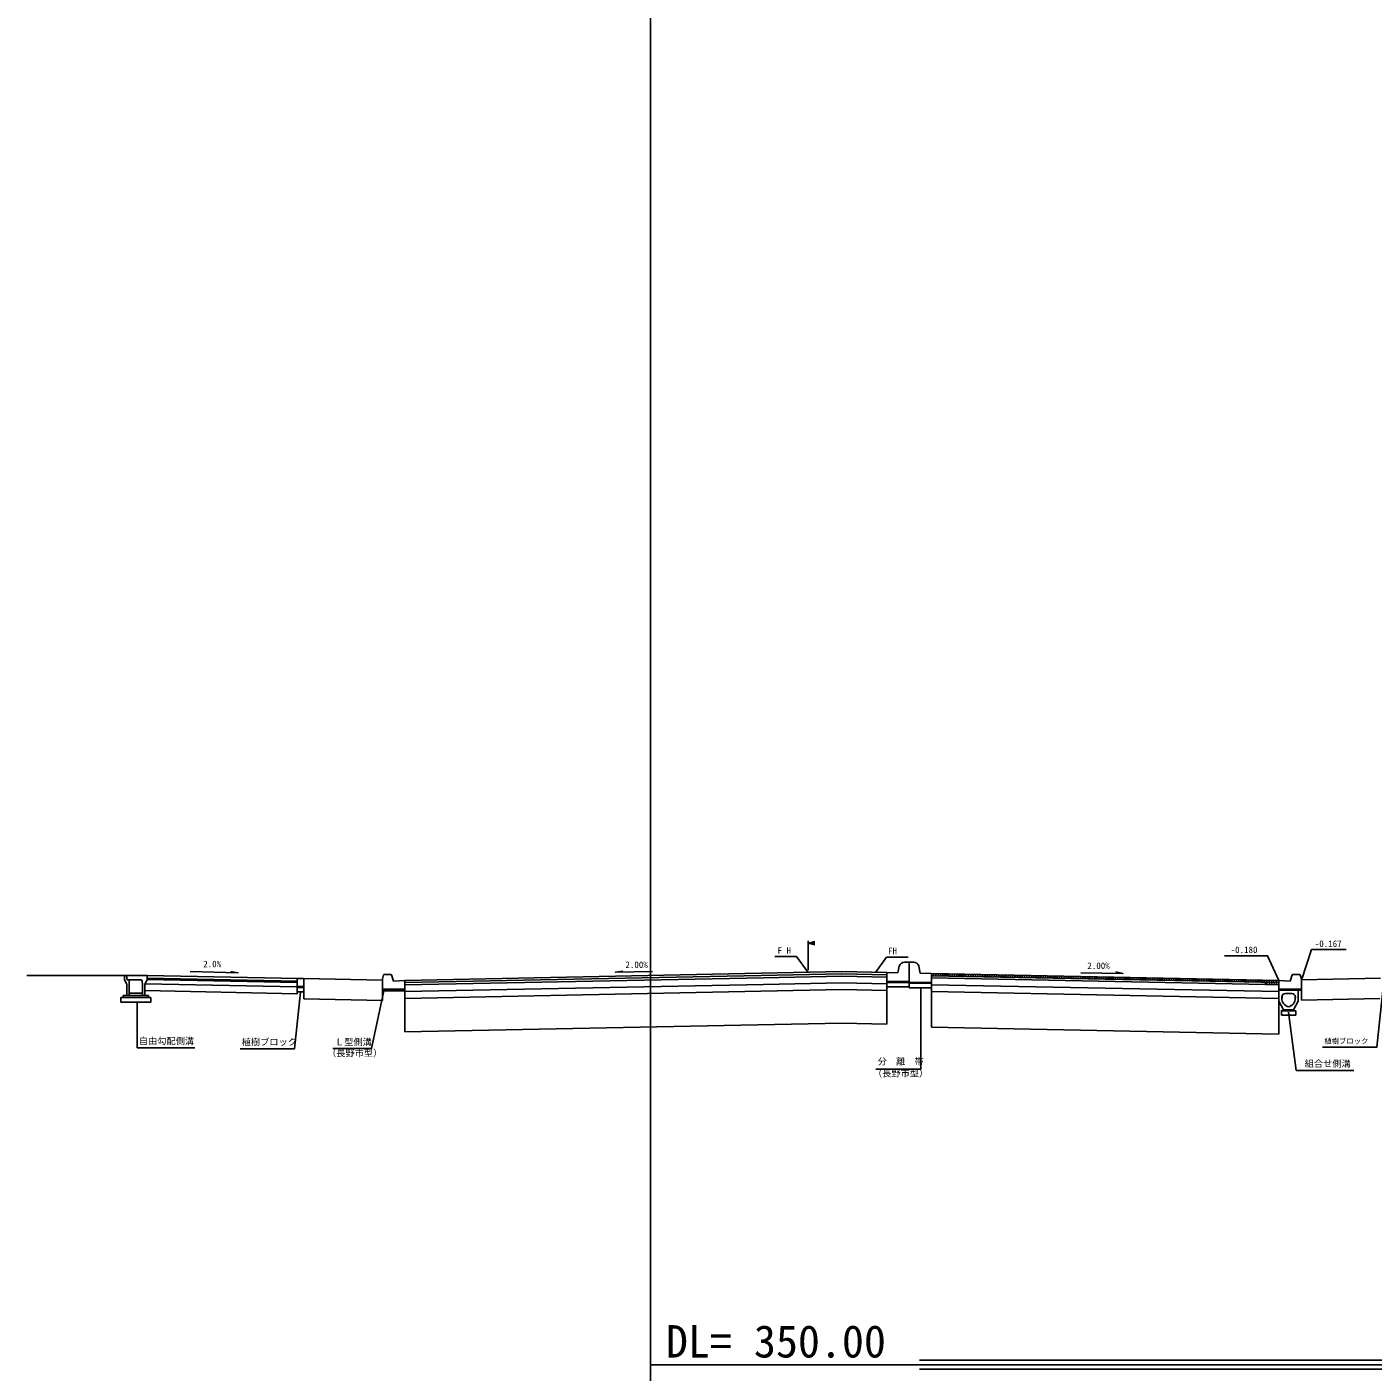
# Model space of a CAD drawing. Units: millimetres on the paper. Extents: x -84 to 7, y -133 to 191.
# Drawn here: x -83.77 to -68.76, y -114.88 to -99.89 of the extents above; entities that cross this region are included whole.
import ezdxf
from ezdxf.enums import TextEntityAlignment as Align

# ---------------------------------------------------------------- set-up
doc = ezdxf.new("R2010")
doc.units = ezdxf.units.MM
doc.header["$LTSCALE"] = 0.14
for name, color, linetype in [('0-1_D-BDG-3-DL-2', 7, 'Continuous'), ('0-2_D-TTL-FRAM_枠', 7, 'Continuous'), ('0-3_D-STR-2-文字', 7, 'Continuous'), ('0-5_D-BDG-2-DL-1', 7, 'Continuous'), ('0-9_D-BDG-1-現況', 7, 'Continuous')]:
    doc.layers.add(name, color=color, linetype=linetype)
doc.styles.add('ＭＳ ゴシック', font='')
doc.styles.get('ＭＳ ゴシック').set_extended_font_data('MS Gothic')

msp = doc.modelspace()

# ---------------------------------------------------------------- linework, layer by layer
at = {"layer": '0-1_D-BDG-3-DL-2'}
for p, q in [((-73.8141, -114.7512), (3.4526, -114.7512)), ((-73.8141, -114.8512), (3.4526, -114.8512))]:
    msp.add_line(p, q, dxfattribs=at)
at = {"layer": '0-2_D-TTL-FRAM_枠'}
msp.add_lwpolyline([(-76.8141, -73.6012), (3.4526, -73.6012), (3.4526, -129.8012), (-76.8141, -129.8012)], close=True, dxfattribs=at)
at = {"layer": '0-5_D-BDG-2-DL-1'}
msp.add_line((-76.8141, -114.8012), (3.4526, -114.8012), dxfattribs=at)
at = {"layer": '0-9_D-BDG-1-現況'}
for p, q in [((-75.0556, -110.4005), (-75.0556, -110.0753)), ((-75.0556, -110.1003), (-74.9806, -110.1003)), ((-75.4272, -110.2506), (-75.1849, -110.2506)), ((-75.0556, -110.4255), (-75.1849, -110.2506)), ((-74.3056, -110.4255), (-74.1839, -110.2553)), ((-73.9416, -110.2553), (-74.1839, -110.2553)), ((-74.0556, -110.4305), (-74.0398, -110.3553)), ((-73.9306, -110.313), (-73.9806, -110.313)), ((-73.9306, -110.313), (-73.9306, -110.548)), ((-73.9306, -110.313), (-73.8806, -110.313)), ((-73.9306, -110.313), (-73.9306, -110.548)), ((-83.7699, -110.4603), (-82.6806, -110.4603)), ((-82.6806, -110.4603), (-82.4306, -110.4603)), ((-82.4306, -110.4603), (-82.4306, -110.5078)), ((-80.7481, -110.4939), (-82.4306, -110.4603)), ((-80.7556, -110.5238), (-82.4306, -110.4903)), ((-80.7556, -110.5388), (-82.4306, -110.5053)), ((-80.7556, -110.4939), (-80.7556, -110.6638)), ((-79.8056, -110.5128), (-80.6869, -110.4952)), ((-79.8056, -110.498), (-79.7927, -110.4551)), ((-79.8056, -110.498), (-79.8056, -110.633)), ((-79.7832, -110.448), (-79.7128, -110.448)), ((-79.5556, -110.5155), (-75.5791, -110.436)), ((-79.5556, -110.5405), (-75.5791, -110.461)), ((-79.5556, -110.5655), (-75.5541, -110.4855)), ((-75.5791, -110.436), (-74.6806, -110.418)), ((-75.5791, -110.461), (-74.6806, -110.443)), ((-75.5541, -110.4855), (-74.6806, -110.468)), ((-74.1806, -110.428), (-74.6806, -110.418)), ((-74.1806, -110.428), (-74.6806, -110.418)), ((-74.1806, -110.453), (-74.6806, -110.443)), ((-74.1806, -110.453), (-74.6806, -110.443)), ((-74.1806, -110.478), (-74.6806, -110.468)), ((-74.1806, -110.428), (-74.1806, -110.528)), ((-74.0556, -110.4305), (-74.1806, -110.428)), ((-69.8056, -110.5155), (-73.6806, -110.438)), ((-73.6806, -110.4479), (-73.6709, -110.4382)), ((-73.6806, -110.463), (-73.6806, -111.038)), ((-73.6806, -110.463), (-73.6806, -110.538)), ((-69.9556, -110.5625), (-73.6806, -110.488)), ((-73.6694, -110.4632), (-73.6449, -110.4387)), ((-73.6434, -110.4637), (-73.6189, -110.4392)), ((-73.6174, -110.4642), (-73.5929, -110.4397)), ((-73.5914, -110.4648), (-73.5669, -110.4403)), ((-73.5654, -110.4653), (-73.5409, -110.4408)), ((-73.5394, -110.4658), (-73.5149, -110.4413)), ((-73.5134, -110.4663), (-73.4889, -110.4418)), ((-73.4874, -110.4668), (-73.4629, -110.4423)), ((-73.4614, -110.4674), (-73.4369, -110.4429)), ((-73.4354, -110.4679), (-73.4109, -110.4434)), ((-73.4094, -110.4684), (-73.3849, -110.4439)), ((-73.3834, -110.4689), (-73.3589, -110.4444)), ((-73.3574, -110.4694), (-73.3329, -110.4449)), ((-73.3314, -110.47), (-73.3069, -110.4455)), ((-73.3054, -110.4705), (-73.2809, -110.446)), ((-73.2794, -110.471), (-73.2549, -110.4465)), ((-73.2534, -110.4715), (-73.2289, -110.447)), ((-73.2274, -110.472), (-73.2029, -110.4475)), ((-73.2014, -110.4726), (-73.1769, -110.4481)), ((-73.1754, -110.4731), (-73.1509, -110.4486)), ((-73.1494, -110.4736), (-73.1249, -110.4491)), ((-73.1234, -110.4741), (-73.0989, -110.4496)), ((-73.0975, -110.4746), (-73.0729, -110.4501)), ((-73.0715, -110.4752), (-73.0469, -110.4507)), ((-73.0455, -110.4757), (-73.0209, -110.4512)), ((-73.0195, -110.4762), (-72.995, -110.4517)), ((-72.9935, -110.4767), (-72.969, -110.4522)), ((-72.9675, -110.4772), (-72.943, -110.4527)), ((-72.9415, -110.4778), (-72.917, -110.4533)), ((-72.9155, -110.4783), (-72.891, -110.4538)), ((-72.8895, -110.4788), (-72.865, -110.4543)), ((-72.8635, -110.4793), (-72.839, -110.4548)), ((-72.8375, -110.4798), (-72.813, -110.4553)), ((-72.8115, -110.4804), (-72.787, -110.4559)), ((-72.7855, -110.4809), (-72.761, -110.4564)), ((-72.7595, -110.4814), (-72.735, -110.4569)), ((-72.7335, -110.4819), (-72.709, -110.4574)), ((-72.7075, -110.4824), (-72.683, -110.4579)), ((-72.6815, -110.483), (-72.657, -110.4585)), ((-72.6555, -110.4835), (-72.631, -110.459)), ((-72.6295, -110.484), (-72.605, -110.4595)), ((-72.6035, -110.4845), (-72.579, -110.46)), ((-72.5775, -110.485), (-72.553, -110.4605)), ((-72.5515, -110.4856), (-72.527, -110.4611)), ((-72.5255, -110.4861), (-72.501, -110.4616)), ((-72.4995, -110.4866), (-72.475, -110.4621)), ((-72.4735, -110.4871), (-72.449, -110.4626)), ((-72.4475, -110.4876), (-72.423, -110.4631)), ((-72.4215, -110.4882), (-72.397, -110.4637)), ((-72.3955, -110.4887), (-72.371, -110.4642)), ((-72.3695, -110.4892), (-72.345, -110.4647)), ((-72.3436, -110.4897), (-72.319, -110.4652)), ((-72.3176, -110.4902), (-72.293, -110.4657)), ((-72.2916, -110.4908), (-72.267, -110.4663)), ((-72.2656, -110.4913), (-72.2411, -110.4668)), ((-72.2396, -110.4918), (-72.2151, -110.4673)), ((-72.2136, -110.4923), (-72.1891, -110.4678)), ((-72.1876, -110.4928), (-72.1631, -110.4683)), ((-72.1616, -110.4934), (-72.1371, -110.4689)), ((-72.1356, -110.4939), (-72.1111, -110.4694)), ((-72.1096, -110.4944), (-72.0851, -110.4699)), ((-72.0836, -110.4949), (-72.0591, -110.4704)), ((-72.0576, -110.4954), (-72.0331, -110.4709)), ((-72.0316, -110.496), (-72.0071, -110.4715)), ((-72.0056, -110.4965), (-71.9811, -110.472)), ((-71.9796, -110.497), (-71.9551, -110.4725)), ((-71.9536, -110.4975), (-71.9291, -110.473)), ((-71.9276, -110.498), (-71.9031, -110.4735)), ((-71.9016, -110.4986), (-71.8771, -110.4741)), ((-71.8756, -110.4991), (-71.8511, -110.4746)), ((-71.8496, -110.4996), (-71.8251, -110.4751)), ((-71.8236, -110.5001), (-71.7991, -110.4756)), ((-71.7976, -110.5006), (-71.7731, -110.4761)), ((-71.7716, -110.5012), (-71.7471, -110.4767)), ((-71.7456, -110.5017), (-71.7211, -110.4772)), ((-71.7196, -110.5022), (-71.6951, -110.4777)), ((-71.6936, -110.5027), (-71.6691, -110.4782)), ((-71.6676, -110.5032), (-71.6431, -110.4787)), ((-71.6416, -110.5038), (-71.6171, -110.4793)), ((-71.6156, -110.5043), (-71.5911, -110.4798)), ((-71.5896, -110.5048), (-71.5651, -110.4803)), ((-71.5637, -110.5053), (-71.5391, -110.4808)), ((-71.5377, -110.5058), (-71.5131, -110.4813)), ((-71.5117, -110.5064), (-71.4872, -110.4819)), ((-71.4857, -110.5069), (-71.4612, -110.4824)), ((-71.4597, -110.5074), (-71.4352, -110.4829)), ((-71.4337, -110.5079), (-71.4092, -110.4834)), ((-71.4077, -110.5084), (-71.3832, -110.4839)), ((-71.3817, -110.509), (-71.3572, -110.4844)), ((-71.3557, -110.5095), (-71.3312, -110.485)), ((-71.3297, -110.51), (-71.3052, -110.4855)), ((-71.3037, -110.5105), (-71.2792, -110.486)), ((-71.2777, -110.511), (-71.2532, -110.4865)), ((-71.2517, -110.5116), (-71.2272, -110.487)), ((-71.2257, -110.5121), (-71.2012, -110.4876)), ((-71.1997, -110.5126), (-71.1752, -110.4881)), ((-71.1737, -110.5131), (-71.1492, -110.4886)), ((-71.1477, -110.5136), (-71.1232, -110.4891)), ((-71.1217, -110.5142), (-71.0972, -110.4896)), ((-71.0957, -110.5147), (-71.0712, -110.4902)), ((-71.0697, -110.5152), (-71.0452, -110.4907)), ((-71.0437, -110.5157), (-71.0192, -110.4912)), ((-71.0177, -110.5162), (-70.9932, -110.4917)), ((-70.9917, -110.5168), (-70.9672, -110.4922)), ((-70.9657, -110.5173), (-70.9412, -110.4928)), ((-70.9397, -110.5178), (-70.9152, -110.4933)), ((-70.9137, -110.5183), (-70.8892, -110.4938)), ((-70.8877, -110.5188), (-70.8632, -110.4943)), ((-70.8617, -110.5194), (-70.8372, -110.4948)), ((-70.8357, -110.5199), (-70.8112, -110.4954)), ((-70.8098, -110.5204), (-70.7852, -110.4959)), ((-70.7838, -110.5209), (-70.7592, -110.4964)), ((-70.7578, -110.5214), (-70.7332, -110.4969)), ((-70.7318, -110.522), (-70.7073, -110.4974)), ((-70.7058, -110.5225), (-70.6813, -110.498)), ((-70.6798, -110.523), (-70.6553, -110.4985)), ((-70.6538, -110.5235), (-70.6293, -110.499)), ((-70.6278, -110.524), (-70.6033, -110.4995)), ((-70.6018, -110.5246), (-70.5773, -110.5)), ((-70.5758, -110.5251), (-70.5513, -110.5006)), ((-70.5498, -110.5256), (-70.5253, -110.5011)), ((-70.5238, -110.5261), (-70.4993, -110.5016)), ((-70.4978, -110.5266), (-70.4733, -110.5021)), ((-70.4718, -110.5272), (-70.4473, -110.5026)), ((-70.4458, -110.5277), (-70.4213, -110.5032)), ((-70.4198, -110.5282), (-70.3953, -110.5037)), ((-70.3938, -110.5287), (-70.3693, -110.5042)), ((-70.3678, -110.5292), (-70.3433, -110.5047)), ((-70.3418, -110.5298), (-70.3173, -110.5052)), ((-70.3158, -110.5303), (-70.2913, -110.5058)), ((-69.578, -110.448), (-69.6484, -110.448)), ((-69.5556, -110.498), (-69.5685, -110.4551)), ((-69.5556, -110.5092), (-68.6743, -110.4915)), ((-69.5556, -110.498), (-69.5556, -110.633)), ((-82.6556, -110.6828), (-82.6556, -110.5578)), ((-82.6306, -110.5078), (-82.6273, -110.517)), ((-82.6306, -110.5678), (-82.6281, -110.5178)), ((-82.6306, -110.6828), (-82.6306, -110.5678)), ((-82.6281, -110.5178), (-82.6181, -110.5078)), ((-82.6181, -110.5078), (-82.4931, -110.5078)), ((-82.4806, -110.5678), (-82.4806, -110.6828)), ((-82.4306, -110.5078), (-82.4556, -110.5578)), ((-80.7556, -110.6638), (-82.4556, -110.6298)), ((-80.7556, -110.5888), (-82.4541, -110.5548)), ((-80.6806, -110.5839), (-80.7556, -110.5839)), ((-80.6806, -110.5939), (-80.7556, -110.5939)), ((-80.6806, -110.6439), (-80.7556, -110.6439)), ((-80.6806, -110.6439), (-80.6806, -110.7203)), ((-79.8056, -110.613), (-79.5556, -110.613)), ((-79.8056, -110.613), (-79.5556, -110.613)), ((-79.8056, -110.623), (-79.5556, -110.623)), ((-79.5556, -110.633), (-79.8056, -110.633)), ((-79.8056, -110.633), (-79.8056, -110.7378)), ((-79.7681, -110.633), (-79.5581, -110.633)), ((-79.5556, -110.5155), (-79.5556, -110.613)), ((-79.5556, -110.6405), (-75.5541, -110.5605)), ((-79.5556, -110.7155), (-74.6806, -110.618)), ((-79.5556, -110.633), (-79.5556, -111.0905)), ((-79.5556, -110.6355), (-79.5556, -110.758)), ((-75.5541, -110.5605), (-74.6806, -110.543)), ((-74.1806, -110.553), (-74.6806, -110.543)), ((-74.1806, -110.628), (-74.6806, -110.618)), ((-73.9306, -110.528), (-74.1806, -110.528)), ((-74.1806, -110.528), (-74.1806, -110.588)), ((-74.1806, -110.538), (-73.9306, -110.538)), ((-74.1806, -110.588), (-74.1806, -111.003)), ((-74.1806, -110.588), (-73.9306, -110.588)), ((-73.9306, -110.538), (-73.6806, -110.538)), ((-73.9306, -110.538), (-73.9306, -110.598)), ((-73.6806, -110.548), (-73.9306, -110.548)), ((-73.6806, -110.598), (-73.9306, -110.598)), ((-73.6806, -110.538), (-73.6806, -110.598)), ((-69.8056, -110.6405), (-73.6806, -110.563)), ((-69.8056, -110.7155), (-73.6806, -110.638)), ((-70.2898, -110.5308), (-70.2653, -110.5063)), ((-70.2638, -110.5313), (-70.2393, -110.5068)), ((-70.2378, -110.5318), (-70.2133, -110.5073)), ((-70.2118, -110.5324), (-70.1873, -110.5078)), ((-70.1858, -110.5329), (-70.1613, -110.5084)), ((-70.1598, -110.5334), (-70.1353, -110.5089)), ((-70.1338, -110.5339), (-70.1093, -110.5094)), ((-70.1078, -110.5344), (-70.0833, -110.5099)), ((-70.0818, -110.535), (-70.0573, -110.5104)), ((-70.0559, -110.5355), (-70.0313, -110.511)), ((-70.0299, -110.536), (-70.0053, -110.5115)), ((-70.0039, -110.5365), (-69.9793, -110.512)), ((-69.9779, -110.537), (-69.9534, -110.5125)), ((-69.9556, -110.5413), (-69.9274, -110.513)), ((-69.9556, -110.5375), (-69.9556, -110.5625)), ((-69.8056, -110.5655), (-69.9556, -110.5625)), ((-69.9504, -110.5626), (-69.9014, -110.5136)), ((-69.9244, -110.5631), (-69.8754, -110.5141)), ((-69.8984, -110.5636), (-69.8494, -110.5146)), ((-69.8724, -110.5641), (-69.8234, -110.5151)), ((-69.8464, -110.5647), (-69.8056, -110.5239)), ((-69.8204, -110.5652), (-69.8056, -110.5504)), ((-69.8056, -110.5155), (-69.8056, -110.633)), ((-69.8056, -110.5655), (-69.8056, -110.5155)), ((-69.5556, -110.613), (-69.8056, -110.613)), ((-69.5556, -110.613), (-69.8056, -110.613)), ((-69.8056, -110.6255), (-69.8056, -110.748)), ((-69.5931, -110.623), (-69.8031, -110.623)), ((-69.5906, -110.623), (-69.5906, -110.748)), ((-69.5556, -110.6192), (-69.5556, -110.7342)), ((-82.7231, -110.7078), (-82.3881, -110.7078)), ((-82.7231, -110.7578), (-82.7231, -110.7078)), ((-82.3881, -110.7578), (-82.7231, -110.7578)), ((-82.6981, -110.6828), (-82.4131, -110.6828)), ((-82.6981, -110.7078), (-82.6981, -110.6828)), ((-82.6556, -110.6828), (-82.6306, -110.6828)), ((-82.6306, -110.6578), (-82.4806, -110.6578)), ((-82.5412, -111.2679), (-82.5412, -110.7578)), ((-82.4131, -110.6828), (-82.4131, -110.7078)), ((-82.3881, -110.7078), (-82.3881, -110.7578)), ((-79.8056, -110.7378), (-80.6806, -110.7203)), ((-69.8056, -110.748), (-69.8056, -111.1155)), ((-69.7531, -110.843), (-69.8056, -110.748)), ((-69.7731, -110.7005), (-69.7731, -110.7137)), ((-69.7731, -110.7005), (-69.7631, -110.7005)), ((-69.6631, -110.6605), (-69.7331, -110.6605)), ((-69.6431, -110.843), (-69.5906, -110.748)), ((-69.6231, -110.7005), (-69.6231, -110.7137)), ((-69.6231, -110.7005), (-69.6131, -110.7005)), ((-69.5556, -110.7342), (-68.6806, -110.7167)), ((-69.6431, -110.843), (-69.7531, -110.843)), ((-69.6146, -111.5204), (-69.6995, -110.8714)), ((-69.6431, -110.843), (-69.6431, -110.853)), ((-79.5556, -111.0905), (-74.6806, -110.993)), ((-74.1806, -111.003), (-74.6806, -110.993)), ((-69.8056, -111.1155), (-73.6806, -111.038)), ((-81.8975, -111.2679), (-82.5396, -111.2679)), ((-68.9708, -111.5204), (-69.6129, -111.5204))]:
    msp.add_line(p, q, dxfattribs=at)
for points in [[(-74.9806, -110.1204), (-75.0556, -110.1003), (-74.9806, -110.0802)], [(-69.0546, -110.172), (-69.442, -110.172), (-69.5556, -110.513)], [(-73.6806, -110.438), (-73.8056, -110.4355), (-73.8214, -110.3553)], [(-70.4144, -110.2428), (-69.9317, -110.2411), (-69.8056, -110.5155)], [(-82.6556, -110.5578), (-82.6806, -110.5078), (-82.6806, -110.4603)], [(-82.6581, -110.4603), (-82.6531, -110.5078), (-82.6306, -110.5078)], [(-81.9508, -110.4169), (-81.4157, -110.4303), (-81.4961, -110.4178)], [(-80.6881, -110.4939), (-80.7556, -110.4939), (-80.7556, -110.6439)], [(-80.6806, -110.6638), (-80.6806, -110.5014), (-80.6881, -110.4939)], [(-79.7033, -110.4548), (-79.6806, -110.523), (-79.5556, -110.5155)], [(-76.7926, -110.4154), (-77.2055, -110.4244), (-77.1245, -110.4109)], [(-69.8056, -110.5405), (-73.6806, -110.463), (-73.6806, -110.438)], [(-72.0161, -110.4295), (-71.5451, -110.4397), (-71.6239, -110.421)], [(-69.6579, -110.4548), (-69.6806, -110.523), (-69.8056, -110.5155)], [(-82.4931, -110.5078), (-82.4831, -110.5178), (-82.4806, -110.5678)], [(-82.4556, -110.5578), (-82.4556, -110.6828), (-82.4806, -110.6828)], [(-81.3929, -111.2775), (-80.786, -111.2775), (-80.7193, -110.6458)], [(-80.3568, -111.2741), (-79.9284, -111.2741), (-79.7883, -110.633)], [(-79.5556, -110.613), (-79.5556, -110.633), (-79.7681, -110.633), (-79.8056, -110.633)], [(-74.2999, -111.5061), (-73.8011, -111.5061), (-73.8011, -110.6064)], [(-69.5556, -110.623), (-69.8056, -110.623), (-69.5556, -110.623)], [(-69.319, -111.2591), (-68.7121, -111.2591), (-68.6454, -110.6274)], [(-69.7531, -110.853), (-69.7781, -110.853), (-69.7781, -110.903)], [(-69.6181, -110.853), (-69.6181, -110.903), (-69.7781, -110.903)], [(-69.7531, -110.843), (-69.7531, -110.853), (-69.6181, -110.853)]]:
    msp.add_lwpolyline(points, dxfattribs=at)
for centre, radius, start, end in [((-73.9806, -110.3755), 0.0625, 90, 161.1934), ((-73.8806, -110.3755), 0.0625, 18.8066, 90), ((-79.7832, -110.458), 0.01, 90, 163.3008), ((-79.7128, -110.458), 0.01, 18.4349, 90), ((-69.6484, -110.458), 0.01, 90, 161.5651), ((-69.578, -110.458), 0.01, 16.6992, 90), ((-69.7331, -110.7005), 0.04, 90, 180), ((-69.6731, -110.7137), 0.1, 180, 255.52249), ((-69.7231, -110.7137), 0.1, 284.47751, 360), ((-69.6631, -110.7005), 0.04, 360, 90)]:
    msp.add_arc(centre, radius, start, end, dxfattribs=at)

# ---------------------------------------------------------------- texts
at = {"layer": '0-3_D-STR-2-文字', "style": 'ＭＳ ゴシック'}
msp.add_text('DL= 350.00', height=0.3608, dxfattribs=at).set_placement((-76.6431, -114.8281), align=Align.BOTTOM_LEFT)
at = {"layer": '0-9_D-BDG-1-現況', "style": 'ＭＳ ゴシック'}
for s, height, p in [('F H', 0.07331, (-75.3978, -110.2407)), ('FH', 0.07331, (-74.1656, -110.2453)), ('-0.180', 0.07331, (-70.3438, -110.2328)), ('-0.167', 0.07331, (-69.4054, -110.1646)), ('2.0%', 0.07331, (-81.8033, -110.3912)), ('2.00%', 0.07331, (-77.0945, -110.3993)), ('2.00%', 0.07331, (-71.9423, -110.4103)), ('自由勾配側溝', 0.07331, (-82.5207, -111.2497)), ('植樹ブロック', 0.07331, (-81.374, -111.261)), ('Ｌ型側溝', 0.07331, (-80.3335, -111.2604)), ('植樹ブロック', 0.05865, (-69.3001, -111.239)), ('（長野市型）', 0.07331, (-80.4219, -111.3849)), ('分\u3000離\u3000帯', 0.07331, (-74.2811, -111.478)), ('組合せ側溝', 0.07331, (-69.5182, -111.5021)), ('（長野市型）', 0.07331, (-74.3331, -111.611))]:
    msp.add_text(s, height=height, dxfattribs=at).set_placement(p, align=Align.BOTTOM_LEFT)

doc.saveas('drawing.dxf')
